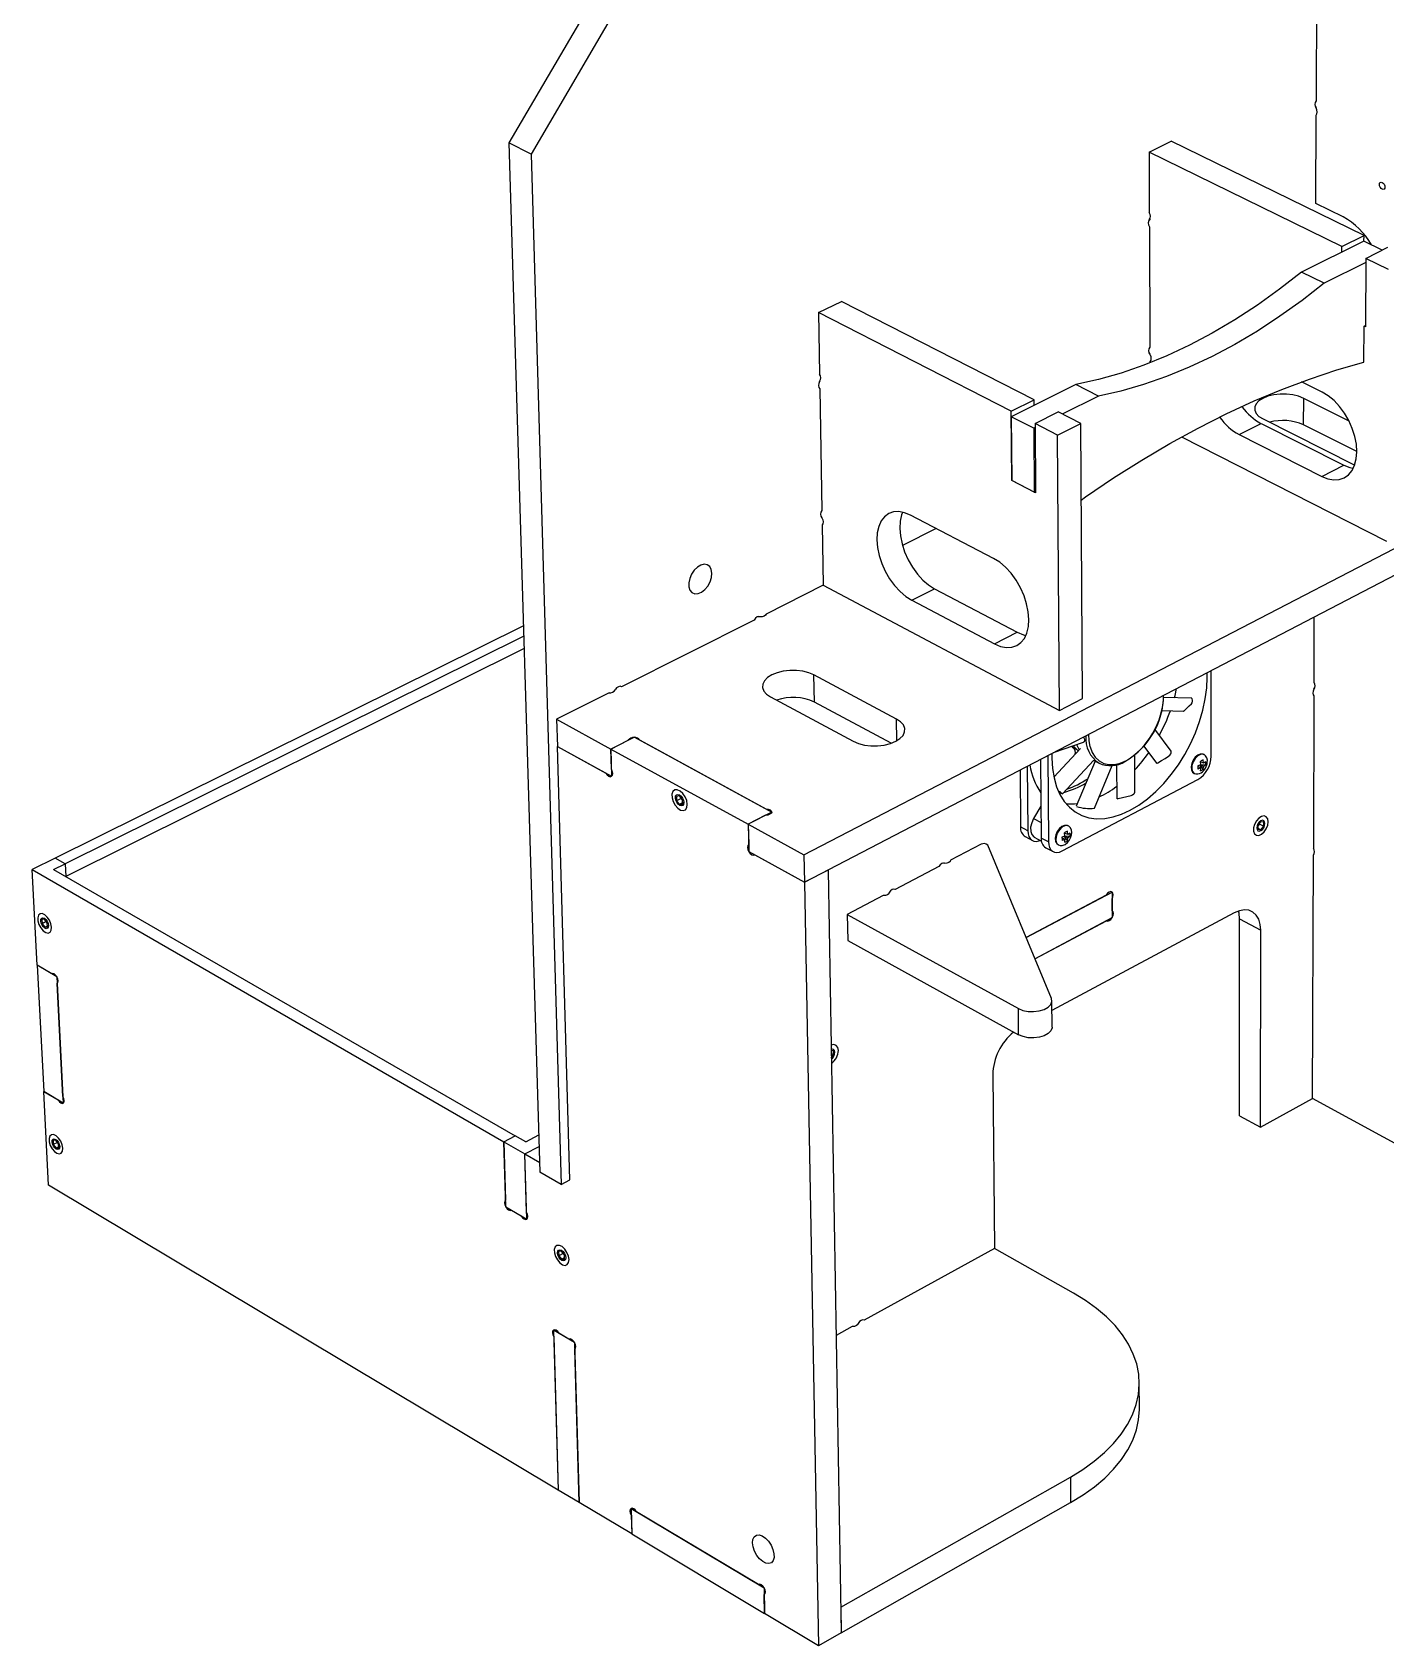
# Model space of a CAD drawing. Extents: x 0 to 156, y 0 to 202.
# Drawn here: x 61.1 to 122.5, y 78.6 to 151.7 of the extents above; entities that cross this region are included whole.
import ezdxf

# ---------------------------------------------------------------- set-up
doc = ezdxf.new("R2010")
doc.units = 0
doc.layers.get('0').update_dxf_attribs({"linetype": 'CONTINUOUS'})

msp = doc.modelspace()

# ---------------------------------------------------------------- linework, layer by layer
at = {"color": 7, "linetype": 'CONTINUOUS'}
for p, q in [((114.901, 201.617), (82.764, 146.721)), ((115.942, 201.189), (83.767, 146.209)), ((119.4, 155.665), (119.375, 148.631)), ((119.358, 143.968), (119.372, 147.983)), ((83.767, 146.209), (82.764, 146.721)), ((82.764, 146.721), (84.17, 100.031)), ((111.799, 146.307), (112.803, 146.794)), ((121.548, 142.515), (112.803, 146.794)), ((83.767, 146.209), (85.132, 99.476)), ((111.799, 146.307), (111.809, 143.556)), ((120.545, 142.015), (111.799, 146.307)), ((120.596, 143.363), (119.358, 143.968)), ((111.811, 142.906), (111.829, 137.453)), ((121.546, 142.266), (118.718, 140.857)), ((120.543, 141.766), (120.545, 142.015)), ((120.545, 142.015), (121.548, 142.515)), ((121.546, 142.266), (121.548, 142.515)), ((122.379, 141.858), (121.546, 142.266)), ((121.629, 141.483), (122.632, 141.984)), ((121.628, 141.297), (119.739, 140.354)), ((121.629, 141.483), (121.611, 138.379)), ((122.652, 140.981), (121.629, 141.483)), ((119.739, 140.354), (118.718, 140.857)), ((96.801, 139.021), (97.846, 139.529)), ((106.588, 135.069), (97.846, 139.529)), ((96.801, 139.021), (96.849, 136.233)), ((105.543, 134.549), (96.801, 139.021)), ((121.538, 136.772), (121.548, 138.411)), ((121.548, 138.411), (121.612, 138.443)), ((121.611, 138.379), (121.548, 138.411)), ((111.832, 136.81), (111.832, 136.739)), ((96.861, 135.573), (96.956, 130.046)), ((108.478, 135.757), (105.545, 134.296)), ((109.498, 135.239), (108.478, 135.757)), ((119.652, 135.416), (118.717, 135.884)), ((105.543, 134.549), (106.588, 135.069)), ((106.591, 134.817), (106.588, 135.069)), ((109.498, 135.239), (107.86, 134.421)), ((118.807, 133.931), (118.811, 135.134)), ((120.871, 134.101), (118.811, 135.134)), ((105.572, 131.404), (105.543, 134.549)), ((106.565, 133.774), (105.545, 134.296)), ((105.545, 134.296), (105.572, 131.404)), ((106.627, 133.994), (107.673, 134.516)), ((107.65, 133.47), (106.627, 133.994)), ((106.627, 133.994), (106.653, 130.847)), ((107.65, 133.47), (108.696, 133.994)), ((108.696, 133.994), (107.673, 134.516)), ((108.775, 121.514), (108.696, 133.994)), ((115.883, 133.495), (116.876, 133.997)), ((116.876, 133.997), (120.63, 132.104)), ((116.967, 134.201), (121.125, 132.105)), ((121.223, 132.716), (118.807, 133.931)), ((106.628, 133.806), (106.565, 133.774)), ((106.565, 133.774), (106.589, 130.879)), ((107.741, 120.979), (107.65, 133.47)), ((113.268, 133.382), (122.57, 128.659)), ((115.883, 133.495), (119.637, 131.596)), ((96.145, 114.433), (130.571, 132.288)), ((119.637, 131.596), (120.63, 132.104)), ((96.168, 113.186), (130.554, 131.079)), ((106.589, 130.879), (105.572, 131.404)), ((106.653, 130.847), (105.572, 131.404)), ((106.589, 130.879), (106.652, 130.911)), ((104.749, 127.871), (100.982, 129.835)), ((96.968, 129.394), (97.015, 126.655)), ((102.141, 129.231), (100.612, 128.463)), ((97.015, 126.655), (94.426, 125.353)), ((97.015, 126.655), (107.741, 120.979)), ((101.035, 125.976), (102.069, 126.5)), ((101.035, 125.976), (104.787, 123.998)), ((102.069, 126.5), (105.822, 124.528)), ((119.28, 122.25), (119.291, 125.218)), ((83.424, 124.813), (62.181, 114.276)), ((93.882, 125.08), (87.866, 122.056)), ((104.787, 123.998), (105.822, 124.528)), ((83.437, 124.352), (62.629, 114.018)), ((83.455, 123.782), (62.663, 113.44)), ((100.344, 120.589), (96.598, 122.591)), ((96.619, 121.361), (96.598, 122.591)), ((114.434, 122.48), (114.429, 122.689)), ((114.62, 118.9), (114.617, 122.786)), ((87.313, 121.778), (84.922, 120.576)), ((87.852, 122.063), (87.866, 122.056)), ((94.632, 121.591), (98.378, 119.578)), ((107.741, 120.979), (108.775, 121.514)), ((113.733, 121.532), (112.457, 121.567)), ((119.278, 121.634), (119.253, 114.724)), ((100.104, 119.493), (96.619, 121.361)), ((112.37, 120.972), (113.368, 120.945)), ((84.922, 120.576), (87.385, 119.228)), ((84.922, 120.576), (84.958, 119.342)), ((112.802, 119.138), (112.058, 120.133)), ((85.524, 99.684), (84.958, 119.342)), ((84.958, 119.342), (87.156, 118.135)), ((84.958, 119.342), (87.418, 117.991)), ((88.453, 119.768), (87.385, 119.228)), ((87.385, 119.228), (88.17, 119.625)), ((88.453, 119.768), (94.688, 116.366)), ((88.707, 119.63), (94.413, 116.516)), ((107.466, 119.066), (108.828, 119.54)), ((108.361, 119.289), (108.292, 119.354)), ((108.543, 119.192), (108.361, 119.289)), ((111.553, 119.368), (112.145, 118.579)), ((87.409, 118.319), (87.385, 119.228)), ((87.385, 119.228), (93.62, 115.816)), ((87.385, 119.228), (87.418, 117.991)), ((106.875, 118.758), (106.904, 115.192)), ((107.201, 118.928), (107.232, 115.016)), ((108.693, 119.254), (107.478, 117.955)), ((107.868, 117.193), (109.296, 118.721)), ((109.35, 118.681), (108.498, 116.632)), ((108.587, 119.141), (108.543, 119.192)), ((109.289, 118.713), (109.533, 118.584)), ((111.16, 117.279), (111.153, 118.968)), ((114.142, 118.519), (114.127, 118.67)), ((114.264, 118.583), (114.129, 118.655)), ((114.264, 118.583), (114.249, 118.734)), ((105.946, 118.275), (105.97, 115.695)), ((106.271, 118.444), (106.297, 115.519)), ((107.859, 114.606), (114.011, 117.847)), ((109.318, 116.547), (110.121, 118.479)), ((110.326, 118.516), (110.333, 116.972)), ((114.142, 118.519), (114.008, 118.464)), ((114.142, 118.373), (114.008, 118.443)), ((114.142, 118.373), (114.008, 118.317)), ((114.099, 118.502), (114.25, 118.301)), ((114.264, 118.437), (114.123, 118.511)), ((114.141, 118.531), (114.369, 118.507)), ((90.498, 117.106), (90.364, 117.083)), ((90.638, 116.932), (90.498, 117.106)), ((107.729, 117.218), (107.77, 117.226)), ((90.364, 117.083), (90.368, 116.886)), ((90.569, 116.988), (90.368, 116.886)), ((90.368, 116.886), (90.508, 116.712)), ((90.641, 116.781), (90.508, 116.712)), ((90.508, 116.712), (90.642, 116.735)), ((90.568, 117.019), (90.569, 116.988)), ((90.569, 116.988), (90.639, 116.901)), ((90.642, 116.735), (90.638, 116.932)), ((94.688, 116.366), (93.62, 115.816)), ((106.892, 116.644), (106.563, 116.077)), ((94.397, 116.225), (93.611, 115.82)), ((93.611, 115.82), (93.637, 114.576)), ((93.611, 115.82), (96.145, 114.433)), ((93.62, 115.816), (93.639, 114.901)), ((106.297, 115.519), (105.97, 115.695)), ((116.868, 115.934), (116.736, 115.772)), ((116.736, 115.723), (116.819, 115.825)), ((116.736, 115.772), (116.736, 115.589)), ((116.736, 115.637), (116.868, 115.567)), ((116.819, 115.825), (116.819, 115.874)), ((116.819, 115.825), (117, 115.729)), ((117, 115.912), (116.868, 115.934)), ((116.868, 115.567), (117, 115.729)), ((117, 115.729), (117, 115.912)), ((104.186, 114.909), (102.797, 114.181)), ((106.18, 115.256), (106.507, 115.08)), ((106.589, 115.233), (106.917, 115.057)), ((107.232, 115.016), (106.904, 115.192)), ((107.984, 115.28), (107.848, 115.224)), ((107.985, 115.133), (107.848, 115.206)), ((107.985, 115.133), (107.849, 115.077)), ((107.944, 115.264), (108.095, 115.062)), ((107.984, 115.28), (107.968, 115.432)), ((108.109, 115.198), (107.968, 115.274)), ((108.108, 115.345), (107.969, 115.42)), ((107.983, 115.295), (108.216, 115.27)), ((108.108, 115.345), (108.092, 115.497)), ((116.736, 115.589), (116.868, 115.567)), ((62.181, 114.276), (61.139, 113.759)), ((62.629, 114.018), (62.181, 114.276)), ((93.637, 114.576), (96.168, 113.186)), ((93.912, 114.425), (96.168, 113.186)), ((96.145, 114.433), (96.168, 113.186)), ((107.37, 107.91), (104.477, 114.864)), ((107.113, 114.753), (107.441, 114.577)), ((119.212, 103.378), (119.252, 114.42)), ((61.363, 109.422), (61.139, 113.759)), ((61.139, 113.759), (82.528, 101.414)), ((62.109, 113.759), (62.629, 114.018)), ((62.109, 113.759), (83.051, 101.689)), ((62.629, 114.018), (62.658, 113.443)), ((97.235, 113.742), (96.168, 113.186)), ((97.235, 113.742), (97.834, 79.144)), ((102.264, 113.902), (100.278, 112.862)), ((96.168, 113.186), (96.803, 78.559)), ((100.266, 112.869), (100.278, 112.862)), ((106.22, 110.674), (110.119, 112.744)), ((110.119, 112.744), (110.105, 112.751)), ((110.119, 112.744), (110.125, 111.583)), ((99.742, 112.581), (98.108, 111.726)), ((109.859, 112.606), (106.22, 110.674)), ((110.123, 111.89), (110.12, 112.436)), ((61.69, 111.51), (61.571, 111.49)), ((61.571, 111.49), (61.581, 111.306)), ((61.774, 111.403), (61.581, 111.306)), ((61.581, 111.306), (61.708, 111.143)), ((61.817, 111.347), (61.69, 111.51)), ((61.827, 111.163), (61.817, 111.347)), ((98.108, 111.726), (105.87, 107.459)), ((98.108, 111.726), (98.128, 110.54)), ((106.619, 109.715), (110.125, 111.583)), ((106.619, 109.715), (109.865, 111.444)), ((115.665, 111.799), (107.395, 107.363)), ((115.899, 102.598), (115.903, 111.524)), ((115.903, 111.524), (116.862, 111.01)), ((61.825, 111.201), (61.708, 111.143)), ((61.708, 111.143), (61.827, 111.163)), ((98.128, 110.54), (105.881, 106.266)), ((116.85, 102.077), (116.862, 111.01)), ((62.257, 108.903), (61.363, 109.425)), ((61.363, 109.425), (61.658, 103.7)), ((62.02, 109.039), (61.363, 109.422)), ((62.257, 108.903), (62.548, 103.174)), ((62.532, 103.474), (62.272, 108.595)), ((107.401, 106.614), (107.392, 107.807)), ((105.881, 106.266), (105.87, 107.459)), ((97.488, 105.538), (97.377, 105.553)), ((97.38, 105.414), (97.491, 105.352)), ((97.491, 105.352), (97.488, 105.538)), ((97.383, 105.22), (97.491, 105.352)), ((104.707, 104.466), (104.788, 96.576)), ((62.548, 103.174), (61.658, 103.7)), ((61.66, 103.699), (61.658, 103.698)), ((61.658, 103.698), (62.312, 103.311)), ((61.878, 99.448), (61.658, 103.698)), ((62.314, 103.312), (62.312, 103.311)), ((116.85, 102.077), (119.212, 103.378)), ((130.08, 97.453), (119.212, 103.378)), ((62.548, 103.174), (62.555, 103.178)), ((115.899, 102.598), (116.85, 102.077)), ((83.528, 101.414), (84.119, 101.725)), ((62.203, 101.486), (62.085, 101.469)), ((62.085, 101.469), (62.094, 101.289)), ((62.282, 101.385), (62.094, 101.289)), ((62.094, 101.289), (62.221, 101.126)), ((62.329, 101.323), (62.203, 101.486)), ((62.336, 101.185), (62.221, 101.126)), ((62.221, 101.126), (62.338, 101.143)), ((62.338, 101.143), (62.329, 101.323)), ((82.528, 101.414), (83.051, 101.689)), ((82.621, 98.462), (82.528, 101.414)), ((82.528, 101.414), (83.484, 100.862)), ((82.528, 101.414), (82.611, 98.774)), ((83.528, 101.414), (83.051, 101.689)), ((83.484, 100.862), (84.134, 101.206)), ((83.575, 97.908), (83.484, 100.862)), ((83.565, 98.22), (83.484, 100.862)), ((83.484, 100.862), (84.156, 100.474)), ((85.132, 99.476), (84.17, 100.031)), ((85.132, 99.476), (85.524, 99.684)), ((84.997, 85.62), (61.878, 99.448)), ((82.621, 98.462), (83.575, 97.908)), ((82.874, 98.315), (83.321, 98.055)), ((85.146, 96.454), (85.017, 96.437)), ((85.017, 96.437), (85.022, 96.25)), ((85.218, 96.355), (85.022, 96.25)), ((85.022, 96.25), (85.157, 96.08)), ((85.28, 96.283), (85.146, 96.454)), ((85.284, 96.148), (85.157, 96.08)), ((85.157, 96.08), (85.286, 96.096)), ((85.217, 96.363), (85.218, 96.355)), ((85.218, 96.355), (85.281, 96.275)), ((85.286, 96.096), (85.28, 96.283)), ((104.788, 96.576), (98.868, 93.324)), ((108.378, 94.545), (104.788, 96.576)), ((98.338, 93.033), (97.601, 92.628)), ((85.737, 92.317), (84.781, 92.878)), ((84.781, 92.878), (84.997, 85.62)), ((84.791, 92.565), (84.997, 85.62)), ((85.485, 92.464), (85.032, 92.73)), ((85.493, 92.469), (85.485, 92.464)), ((85.737, 92.317), (85.946, 85.053)), ((85.946, 85.053), (85.746, 92.004)), ((111.36, 89.318), (111.356, 90.466)), ((85.946, 85.053), (84.997, 85.62)), ((97.814, 80.31), (108.232, 86.208)), ((108.232, 86.208), (108.24, 85.053)), ((88.329, 83.627), (85.946, 85.053)), ((97.834, 79.144), (108.24, 85.053)), ((88.308, 84.79), (88.299, 84.785)), ((88.299, 84.785), (94.337, 81.183)), ((88.299, 84.785), (88.329, 83.627)), ((88.307, 84.478), (88.329, 83.627)), ((88.307, 84.478), (88.307, 84.478)), ((94.079, 81.337), (88.553, 84.633)), ((88.329, 83.627), (94.361, 80.02)), ((88.329, 83.627), (88.329, 83.627)), ((94.084, 81.341), (94.079, 81.337)), ((94.337, 81.183), (94.361, 80.02)), ((94.361, 80.02), (94.343, 80.874)), ((96.803, 78.559), (94.361, 80.02)), ((97.814, 80.31), (97.834, 79.144)), ((97.834, 79.144), (96.803, 78.559))]:
    msp.add_line(p, q, dxfattribs=at)
at = {"color": 8, "linetype": 'CONTINUOUS'}
for p, q in [((100.358, 119.607), (100.344, 120.589)), ((106.563, 116.077), (106.898, 115.898))]:
    msp.add_line(p, q, dxfattribs=at)
at = {"color": 7, "linetype": 'CONTINUOUS'}
for points in [[(119.372, 147.983), (119.413, 148.038), (119.427, 148.119), (119.414, 148.213), (119.374, 148.307), (119.354, 148.337)], [(122.247, 144.838), (122.257, 144.891), (122.284, 144.928), (122.325, 144.941), (122.373, 144.93), (122.421, 144.895), (122.461, 144.842), (122.488, 144.779), (122.497, 144.716), (122.487, 144.663), (122.46, 144.626), (122.419, 144.613), (122.371, 144.625), (122.323, 144.659), (122.283, 144.712), (122.256, 144.775), (122.247, 144.838)], [(118.718, 140.857), (117.722, 140.082), (116.713, 139.361), (115.694, 138.696), (114.668, 138.09), (113.636, 137.544), (112.601, 137.059), (111.565, 136.636), (110.531, 136.278), (109.501, 135.984), (108.478, 135.757)], [(119.739, 140.354), (118.742, 139.577), (117.733, 138.854), (116.714, 138.188), (115.687, 137.58), (114.655, 137.032), (113.62, 136.546), (112.585, 136.122), (111.551, 135.762), (110.521, 135.467), (109.498, 135.239)], [(111.792, 137.186), (111.83, 137.131), (111.871, 137.037), (111.885, 136.943), (111.871, 136.863), (111.832, 136.81)], [(108.718, 130.523), (108.916, 130.662), (110.191, 131.526), (111.468, 132.336), (112.746, 133.09), (114.021, 133.788), (115.293, 134.43), (116.56, 135.015), (117.819, 135.542), (119.07, 136.01), (120.31, 136.421), (121.538, 136.772)], [(96.874, 135.932), (96.855, 135.903), (96.814, 135.806), (96.8, 135.71), (96.817, 135.628), (96.861, 135.573)], [(119.637, 131.596), (119.91, 131.487), (120.175, 131.439), (120.425, 131.453), (120.651, 131.53), (120.847, 131.667), (121.006, 131.86), (121.124, 132.103), (121.197, 132.389), (121.223, 132.709), (121.2, 133.053), (121.131, 133.411), (121.016, 133.772), (120.859, 134.125), (120.665, 134.459), (120.44, 134.764), (120.191, 135.03), (119.926, 135.25), (119.652, 135.416)], [(118.811, 135.134), (118.582, 135.226), (118.318, 135.29), (118.032, 135.322), (117.74, 135.322), (117.455, 135.29), (117.192, 135.226), (116.963, 135.134), (116.781, 135.019), (116.655, 134.886), (116.59, 134.742), (116.591, 134.594), (116.656, 134.45), (116.784, 134.316), (116.967, 134.201)], [(120.63, 132.104), (120.903, 131.995), (121.047, 131.962)], [(96.92, 129.781), (96.962, 129.72), (97.003, 129.624), (97.019, 129.528), (97.006, 129.447), (96.968, 129.394)], [(100.982, 129.835), (100.712, 129.947), (100.451, 129.997), (100.206, 129.983), (99.987, 129.906), (99.799, 129.767), (99.647, 129.573), (99.538, 129.328), (99.472, 129.04), (99.454, 128.718), (99.482, 128.371), (99.557, 128.01), (99.676, 127.646), (99.835, 127.29), (100.03, 126.952), (100.254, 126.643), (100.501, 126.372), (100.764, 126.148), (101.035, 125.976)], [(100.619, 129.963), (100.575, 129.847), (100.509, 129.559), (100.49, 129.237), (100.519, 128.891), (100.593, 128.53), (100.712, 128.167), (100.87, 127.811), (101.065, 127.474), (101.289, 127.166), (101.536, 126.895), (101.799, 126.671), (102.069, 126.5)], [(91.968, 127.199), (91.94, 127.37), (91.869, 127.502), (91.759, 127.583), (91.621, 127.608), (91.467, 127.573), (91.311, 127.481), (91.166, 127.341), (91.046, 127.165), (90.961, 126.968), (90.918, 126.769), (90.923, 126.585), (90.973, 126.432), (91.065, 126.324), (91.19, 126.271), (91.338, 126.276), (91.495, 126.341), (91.647, 126.458), (91.781, 126.618), (91.884, 126.806), (91.949, 127.006), (91.968, 127.199)], [(104.787, 123.998), (105.06, 123.883), (105.324, 123.831), (105.572, 123.842), (105.795, 123.917), (105.988, 124.053), (106.143, 124.246), (106.257, 124.49), (106.325, 124.779), (106.346, 125.103), (106.319, 125.453), (106.245, 125.817), (106.126, 126.184), (105.965, 126.545), (105.768, 126.886), (105.541, 127.198), (105.29, 127.472), (105.023, 127.698), (104.749, 127.871)], [(94.15, 125.224), (94.094, 125.237), (94.019, 125.217), (93.945, 125.162), (93.882, 125.08)], [(94.426, 125.353), (94.397, 125.302), (94.333, 125.259), (94.244, 125.232), (94.142, 125.223), (94.072, 125.23)], [(105.822, 124.528), (106.095, 124.413), (106.2, 124.385)], [(96.598, 122.591), (96.366, 122.689), (96.096, 122.757), (95.803, 122.792), (95.501, 122.792), (95.204, 122.757), (94.927, 122.688), (94.686, 122.59), (94.49, 122.466), (94.351, 122.324), (94.275, 122.17), (94.266, 122.012), (94.325, 121.857), (94.449, 121.715), (94.632, 121.591)], [(107.393, 119.027), (107.39, 118.812), (107.416, 118.351), (107.486, 117.918), (107.6, 117.521), (107.756, 117.164), (107.951, 116.851), (108.183, 116.586), (108.45, 116.373), (108.748, 116.215), (109.072, 116.112), (109.42, 116.066), (109.786, 116.078), (110.165, 116.148), (110.554, 116.273), (110.947, 116.454), (111.34, 116.687), (111.727, 116.969), (112.103, 117.298), (112.465, 117.668), (112.807, 118.075), (113.126, 118.514), (113.417, 118.98), (113.677, 119.466), (113.902, 119.968), (114.091, 120.478), (114.24, 120.991), (114.347, 121.499), (114.412, 121.998), (114.434, 122.48)], [(87.866, 122.056), (87.8, 122.073), (87.724, 122.053), (87.648, 121.997), (87.585, 121.915)], [(112.949, 121.554), (112.975, 121.654), (113.046, 121.969)], [(113.374, 120.965), (113.367, 120.951), (113.367, 120.949), (113.367, 120.947), (113.367, 120.947), (113.367, 120.946), (113.367, 120.946), (113.368, 120.946), (113.368, 120.945), (113.37, 120.946), (113.378, 120.951), (113.406, 120.976), (113.512, 121.086), (113.615, 121.19), (113.717, 121.282), (113.746, 121.33), (113.762, 121.393), (113.762, 121.446), (113.75, 121.502), (113.745, 121.517), (113.74, 121.525), (113.737, 121.53)], [(119.315, 121.995), (119.279, 121.942), (119.24, 121.851), (119.226, 121.76), (119.239, 121.684), (119.278, 121.634)], [(98.378, 119.578), (98.612, 119.478), (98.884, 119.408), (99.18, 119.373), (99.486, 119.373), (99.785, 119.409), (100.062, 119.478), (100.305, 119.579), (100.5, 119.704), (100.638, 119.848), (100.712, 120.004), (100.718, 120.164), (100.656, 120.32), (100.529, 120.464), (100.344, 120.589)], [(108.543, 119.192), (108.419, 119.319), (108.372, 119.381)], [(108.509, 119.429), (108.578, 119.286), (108.635, 119.193)], [(108.817, 119.768), (108.847, 119.709), (108.864, 119.65), (108.867, 119.595), (108.856, 119.562), (108.846, 119.55), (108.834, 119.543), (108.828, 119.542)], [(109.049, 119.889), (109.063, 119.616), (109.118, 119.33)], [(112.145, 118.581), (112.145, 118.581), (112.145, 118.58), (112.145, 118.58), (112.145, 118.579), (112.146, 118.579), (112.146, 118.579), (112.149, 118.579), (112.16, 118.584), (112.202, 118.606), (112.366, 118.707), (112.526, 118.806), (112.685, 118.898), (112.739, 118.946), (112.783, 119.008), (112.803, 119.06), (112.808, 119.113), (112.806, 119.127), (112.804, 119.135), (112.801, 119.139)], [(114.285, 118.972), (114.232, 118.997), (114.12, 118.995), (114.006, 118.947), (113.894, 118.855), (113.799, 118.728), (113.733, 118.58), (113.705, 118.427), (113.72, 118.283), (113.773, 118.181), (113.847, 118.123)], [(114.297, 118.974), (114.251, 118.991), (114.134, 118.984), (114.008, 118.918), (113.891, 118.802), (113.798, 118.652), (113.742, 118.487), (113.731, 118.331), (113.765, 118.204), (113.841, 118.123), (113.849, 118.119)], [(114.249, 118.734), (114.163, 118.689), (114.127, 118.67)], [(114.369, 118.654), (114.298, 118.603), (114.264, 118.583)], [(114.368, 118.391), (114.429, 118.551), (114.441, 118.62), (114.443, 118.73), (114.418, 118.835), (114.362, 118.925), (114.295, 118.975)], [(114.369, 118.507), (114.372, 118.613), (114.369, 118.654)], [(87.156, 118.135), (87.217, 118.052), (87.289, 117.995), (87.359, 117.974), (87.418, 117.991), (87.456, 118.044), (87.468, 118.125), (87.451, 118.222), (87.409, 118.319)], [(114.008, 118.464), (114.009, 118.357), (114.008, 118.317)], [(114.128, 118.237), (114.14, 118.331), (114.142, 118.373)], [(114.128, 118.237), (114.218, 118.281), (114.25, 118.301)], [(114.25, 118.301), (114.262, 118.395), (114.264, 118.437)], [(114.369, 118.507), (114.298, 118.457), (114.264, 118.437)], [(90.852, 116.718), (90.825, 116.887), (90.754, 117.06), (90.649, 117.213), (90.525, 117.324), (90.398, 117.379), (90.284, 117.371), (90.201, 117.3), (90.158, 117.177), (90.162, 117.017), (90.212, 116.843), (90.301, 116.678), (90.417, 116.544), (90.545, 116.459), (90.668, 116.435), (90.768, 116.475), (90.832, 116.574), (90.852, 116.718)], [(90.31, 117.015), (90.322, 117.099), (90.362, 117.154), (90.424, 117.172), (90.497, 117.149), (90.572, 117.091), (90.636, 117.004), (90.679, 116.903), (90.696, 116.803), (90.684, 116.719), (90.644, 116.664), (90.582, 116.647), (90.509, 116.669), (90.434, 116.728), (90.37, 116.814), (90.327, 116.915), (90.31, 117.015)], [(107.679, 117.338), (107.744, 117.296), (107.8, 117.258), (107.845, 117.223), (107.864, 117.203), (107.866, 117.191), (107.863, 117.189), (107.859, 117.189), (107.856, 117.189)], [(110.344, 116.972), (110.35, 116.973), (110.399, 116.982), (110.594, 117.028), (110.789, 117.078), (110.983, 117.127), (111.053, 117.156), (111.113, 117.196), (111.144, 117.232), (111.159, 117.269), (111.16, 117.279), (111.158, 117.285), (111.156, 117.288)], [(94.413, 116.516), (94.517, 116.505), (94.605, 116.473), (94.662, 116.426), (94.68, 116.37), (94.656, 116.315), (94.593, 116.267), (94.502, 116.236), (94.397, 116.225)], [(106.563, 116.077), (106.473, 115.88), (106.427, 115.679), (106.428, 115.495), (106.478, 115.345), (106.57, 115.244), (106.589, 115.233)], [(108.119, 115.743), (108.076, 115.763), (107.962, 115.76), (107.847, 115.712), (107.733, 115.619), (107.637, 115.49), (107.57, 115.34), (107.542, 115.186), (107.558, 115.042), (107.613, 114.939), (107.685, 114.884), (107.685, 114.884)], [(108.153, 115.734), (108.095, 115.757), (107.975, 115.749), (107.847, 115.682), (107.729, 115.565), (107.635, 115.413), (107.579, 115.247), (107.568, 115.09), (107.604, 114.962), (107.682, 114.882), (107.687, 114.879)], [(107.683, 114.881), (107.769, 114.853), (107.852, 114.854), (107.99, 114.906), (108.093, 114.986), (108.175, 115.086), (108.237, 115.196), (108.283, 115.343), (108.293, 115.441), (108.281, 115.55), (108.235, 115.657), (108.143, 115.74)], [(117.204, 115.929), (117.181, 116.063), (117.117, 116.155), (117.018, 116.192), (116.899, 116.169), (116.776, 116.09), (116.666, 115.965), (116.582, 115.811), (116.537, 115.649), (116.537, 115.5), (116.582, 115.386), (116.665, 115.32), (116.775, 115.313), (116.898, 115.365), (117.017, 115.469), (117.116, 115.61), (117.181, 115.771), (117.204, 115.929)], [(117.054, 115.849), (117.04, 115.927), (117, 115.979), (116.939, 115.995), (116.868, 115.974), (116.797, 115.919), (116.736, 115.839), (116.696, 115.745), (116.682, 115.651), (116.696, 115.573), (116.736, 115.522), (116.796, 115.506), (116.868, 115.527), (116.939, 115.582), (116.999, 115.662), (117.04, 115.756), (117.054, 115.849)], [(93.639, 114.901), (93.599, 114.848), (93.587, 114.767), (93.603, 114.67), (93.646, 114.572), (93.708, 114.488), (93.78, 114.43), (93.852, 114.408), (93.912, 114.425)], [(106.297, 115.519), (106.31, 115.381), (106.347, 115.262), (106.405, 115.165), (106.483, 115.094), (106.578, 115.052), (106.686, 115.04), (106.803, 115.06), (106.868, 115.083)], [(107.232, 115.016), (107.245, 114.878), (107.281, 114.759), (107.34, 114.662), (107.418, 114.591), (107.513, 114.549), (107.621, 114.537), (107.738, 114.557), (107.859, 114.606)], [(107.848, 115.224), (107.849, 115.116), (107.849, 115.077)], [(108.092, 115.497), (108.004, 115.451), (107.968, 115.432)], [(107.971, 114.997), (107.983, 115.091), (107.985, 115.133)], [(107.971, 114.997), (108.062, 115.041), (108.095, 115.062)], [(108.095, 115.062), (108.107, 115.156), (108.109, 115.198)], [(108.214, 115.417), (108.142, 115.366), (108.108, 115.345)], [(108.216, 115.27), (108.143, 115.218), (108.109, 115.198)], [(108.216, 115.27), (108.218, 115.376), (108.214, 115.417)], [(102.797, 114.181), (102.775, 114.128), (102.717, 114.083), (102.631, 114.052), (102.531, 114.042), (102.444, 114.05)], [(102.524, 114.046), (102.469, 114.058), (102.397, 114.037), (102.325, 113.982), (102.264, 113.902)], [(100.01, 112.726), (100.01, 112.722), (99.988, 112.668), (99.929, 112.622), (99.843, 112.592), (99.742, 112.581)], [(100.278, 112.862), (100.216, 112.878), (100.143, 112.857), (100.071, 112.802), (100.01, 112.722), (99.991, 112.685)], [(110.12, 112.436), (110.16, 112.528), (110.173, 112.618), (110.159, 112.694), (110.119, 112.744), (110.059, 112.76), (109.989, 112.739), (109.919, 112.685), (109.859, 112.606)], [(62.013, 111.145), (61.984, 111.303), (61.917, 111.465), (61.82, 111.608), (61.707, 111.713), (61.593, 111.766), (61.494, 111.759), (61.422, 111.694), (61.387, 111.58), (61.395, 111.431), (61.443, 111.268), (61.527, 111.113), (61.633, 110.987), (61.748, 110.907), (61.857, 110.883), (61.945, 110.92), (61.999, 111.011), (62.013, 111.145)], [(61.525, 111.427), (61.534, 111.505), (61.568, 111.556), (61.622, 111.572), (61.687, 111.551), (61.755, 111.495), (61.814, 111.414), (61.855, 111.319), (61.872, 111.226), (61.864, 111.148), (61.83, 111.097), (61.776, 111.081), (61.71, 111.103), (61.643, 111.158), (61.584, 111.24), (61.543, 111.334), (61.525, 111.427)], [(109.865, 111.444), (109.925, 111.429), (109.995, 111.45), (110.066, 111.504), (110.125, 111.583), (110.164, 111.674), (110.178, 111.765), (110.163, 111.841), (110.123, 111.89)], [(116.862, 111.01), (116.839, 111.276), (116.771, 111.508), (116.661, 111.697), (116.512, 111.834), (116.331, 111.915), (116.124, 111.936), (115.899, 111.897), (115.665, 111.799)], [(115.903, 111.524), (115.88, 111.79), (115.862, 111.875)], [(62.272, 108.595), (62.305, 108.644), (62.314, 108.719), (62.297, 108.809), (62.257, 108.901), (62.2, 108.979), (62.135, 109.033), (62.072, 109.054), (62.02, 109.039)], [(105.87, 107.459), (106.072, 107.377), (106.309, 107.329), (106.563, 107.32), (106.812, 107.35), (107.035, 107.417), (107.215, 107.516), (107.337, 107.638), (107.39, 107.773), (107.37, 107.91)], [(107.401, 106.614), (107.399, 106.58), (107.346, 106.445), (107.225, 106.322), (107.045, 106.224), (106.822, 106.156), (106.573, 106.126), (106.32, 106.135), (106.082, 106.183), (105.881, 106.266)], [(97.705, 105.559), (97.678, 105.695), (97.608, 105.787), (97.502, 105.823), (97.376, 105.798), (97.373, 105.796)], [(97.547, 105.475), (97.53, 105.554), (97.486, 105.606), (97.422, 105.621), (97.376, 105.612)], [(62.312, 103.311), (62.368, 103.233), (62.433, 103.179), (62.496, 103.157), (62.548, 103.172), (62.58, 103.22), (62.589, 103.294), (62.572, 103.383), (62.532, 103.474)], [(62.523, 101.121), (62.494, 101.277), (62.428, 101.437), (62.332, 101.579), (62.22, 101.684), (62.107, 101.739), (62.008, 101.734), (61.937, 101.672), (61.903, 101.561), (61.91, 101.415), (61.958, 101.254), (62.041, 101.101), (62.146, 100.975), (62.261, 100.894), (62.368, 100.868), (62.455, 100.902), (62.509, 100.99), (62.523, 101.121)], [(62.04, 101.408), (62.049, 101.485), (62.082, 101.534), (62.136, 101.548), (62.201, 101.526), (62.267, 101.47), (62.325, 101.389), (62.366, 101.295), (62.384, 101.204), (62.375, 101.127), (62.341, 101.078), (62.288, 101.064), (62.223, 101.086), (62.156, 101.142), (62.098, 101.223), (62.057, 101.316), (62.04, 101.408)], [(82.611, 98.774), (82.574, 98.726), (82.563, 98.649), (82.579, 98.556), (82.62, 98.461), (82.68, 98.38), (82.749, 98.323), (82.817, 98.3), (82.874, 98.315)], [(83.321, 98.055), (83.381, 97.973), (83.45, 97.917), (83.518, 97.894), (83.575, 97.908), (83.611, 97.957), (83.622, 98.033), (83.606, 98.126), (83.565, 98.22)], [(85.487, 96.071), (85.46, 96.233), (85.391, 96.4), (85.29, 96.549), (85.17, 96.659), (85.048, 96.717), (84.939, 96.714), (84.86, 96.65), (84.819, 96.534), (84.824, 96.383), (84.872, 96.216), (84.959, 96.055), (85.071, 95.924), (85.194, 95.838), (85.311, 95.81), (85.407, 95.844), (85.468, 95.935), (85.487, 96.071)], [(84.966, 96.375), (84.977, 96.454), (85.015, 96.505), (85.074, 96.519), (85.144, 96.495), (85.216, 96.436), (85.278, 96.352), (85.32, 96.254), (85.337, 96.158), (85.325, 96.079), (85.287, 96.029), (85.228, 96.014), (85.158, 96.038), (85.086, 96.097), (85.025, 96.182), (84.982, 96.279), (84.966, 96.375)], [(108.232, 86.208), (108.798, 86.555), (109.315, 86.925), (109.778, 87.316), (110.186, 87.725), (110.536, 88.151), (110.825, 88.589), (111.053, 89.038), (111.218, 89.495), (111.319, 89.956), (111.356, 90.419), (111.328, 90.881), (111.237, 91.339), (111.083, 91.79), (110.867, 92.232), (110.59, 92.662), (110.255, 93.078), (109.864, 93.476), (109.418, 93.854), (108.922, 94.211), (108.378, 94.545)], [(98.603, 93.184), (98.603, 93.179), (98.581, 93.123), (98.523, 93.076), (98.438, 93.045), (98.338, 93.033)], [(98.868, 93.324), (98.806, 93.337), (98.734, 93.314), (98.663, 93.259), (98.603, 93.179), (98.579, 93.129)], [(85.032, 92.73), (84.973, 92.811), (84.904, 92.867), (84.836, 92.889), (84.78, 92.875), (84.744, 92.826), (84.734, 92.75), (84.75, 92.659), (84.791, 92.565)], [(85.746, 92.004), (85.782, 92.052), (85.794, 92.127), (85.778, 92.219), (85.738, 92.312), (85.679, 92.394), (85.61, 92.452), (85.542, 92.476), (85.485, 92.464)], [(108.24, 85.053), (108.805, 85.4), (109.321, 85.771), (109.785, 86.162), (110.192, 86.573), (110.541, 86.999), (110.83, 87.438), (111.058, 87.888), (111.223, 88.345), (111.324, 88.807), (111.36, 89.271), (111.36, 89.318)], [(88.553, 84.633), (88.493, 84.715), (88.424, 84.773), (88.356, 84.797), (88.299, 84.785), (88.262, 84.738), (88.25, 84.663), (88.266, 84.571), (88.307, 84.478)], [(93.813, 83.224), (93.831, 83.383), (93.891, 83.503), (93.987, 83.572), (94.111, 83.584), (94.252, 83.539), (94.397, 83.44), (94.534, 83.295), (94.65, 83.119), (94.735, 82.926), (94.782, 82.734), (94.785, 82.56), (94.746, 82.419), (94.667, 82.324), (94.555, 82.283), (94.421, 82.3), (94.276, 82.373), (94.134, 82.496), (94.006, 82.658), (93.905, 82.844), (93.838, 83.039), (93.813, 83.224)], [(94.343, 80.874), (94.381, 80.922), (94.394, 80.997), (94.378, 81.089), (94.337, 81.183), (94.277, 81.266), (94.206, 81.324), (94.137, 81.349), (94.079, 81.337)]]:
    msp.add_lwpolyline(points, dxfattribs=at)
at = {"color": 8, "linetype": 'CONTINUOUS'}
msp.add_lwpolyline([(109.118, 119.33), (109.12, 119.322), (109.22, 119.066), (109.359, 118.853), (109.534, 118.69), (109.741, 118.58), (109.974, 118.526), (110.228, 118.53), (110.494, 118.59), (110.768, 118.707)], dxfattribs=at)
at = {"color": 7, "linetype": 'CONTINUOUS'}
for centre, radius, start, end in [((119.583, 148.468), 0.264, 141.9718, 217.61616), ((111.601, 143.393), 0.264, 322.17103, 38.21574), ((112.04, 143.075), 0.284, 132.98451, 216.50022), ((119.067, 140.52), 3.228, 29.35711, 61.72271), ((112.031, 137.293), 0.257, 141.5053, 218.88147), ((96.636, 136.064), 0.272, 323.62263, 38.36064), ((118.129, 136.301), 2.623, 216.50279, 241.45309), ((117.151, 135.815), 2.644, 215.73817, 241.3469), ((117.877, 131.838), 2.291, 66.0332, 105.3282), ((97.154, 129.886), 0.254, 141.13007, 220.8532), ((119.091, 122.097), 0.244, 320.51059, 39.07736), ((87.348, 122.034), 0.259, 262.09179, 331.28204), ((95.66, 119.273), 2.298, 65.32164, 109.16783), ((108.841, 121.768), 3.62, 301.01818, 358.35191), ((105.226, 123.663), 8.007, 331.57633, 340.28608), ((88.44, 119.41), 0.345, 39.51702, 141.45351), ((108.105, 119.049), 0.351, 351.27976, 43.08382), ((110.044, 119.706), 1.233, 245.49831, 302.49819), ((105.759, 123.271), 7.347, 317.27113, 325.06326), ((113.349, 118.933), 1.272, 301.39548, 358.52316), ((109.321, 118.935), 2.961, 188.33489, 214.70622), ((106.68, 121.334), 4.169, 289.3897, 304.11903), ((113.963, 118.535), 0.43, 254.06877, 340.47903), ((71.116, 63.939), 64.695, 55.39622, 55.57039), ((106.952, 120.946), 3.812, 284.91678, 301.41127), ((107.537, 121.224), 4.626, 295.4648, 307.15492), ((108.269, 119.067), 2.329, 264.31707, 276.90019), ((109.08, 118.257), 1.725, 250.6266, 277.88498), ((106.429, 115.645), 0.462, 173.79354, 237.36788), ((104.304, 114.704), 0.236, 42.79437, 119.96111), ((107.362, 115.142), 0.461, 173.7067, 237.3367), ((119.068, 114.573), 0.239, 320.21436, 39.37359), ((107.293, 104.391), 2.587, 129.34215, 178.34778), ((97.144, 105.486), 0.403, 306.58861, 358.54663), ((96.994, 105.57), 0.711, 303.58069, 359.16529)]:
    msp.add_arc(centre, radius, start, end, dxfattribs=at)
at = {"color": 8, "linetype": 'CONTINUOUS'}
for centre, radius, start, end in [((108.976, 121.695), 3.484, 300.95135, 359.4879), ((110.272, 119.713), 1.35, 175.24666, 236.79984)]:
    msp.add_arc(centre, radius, start, end, dxfattribs=at)

doc.saveas('drawing.dxf')
